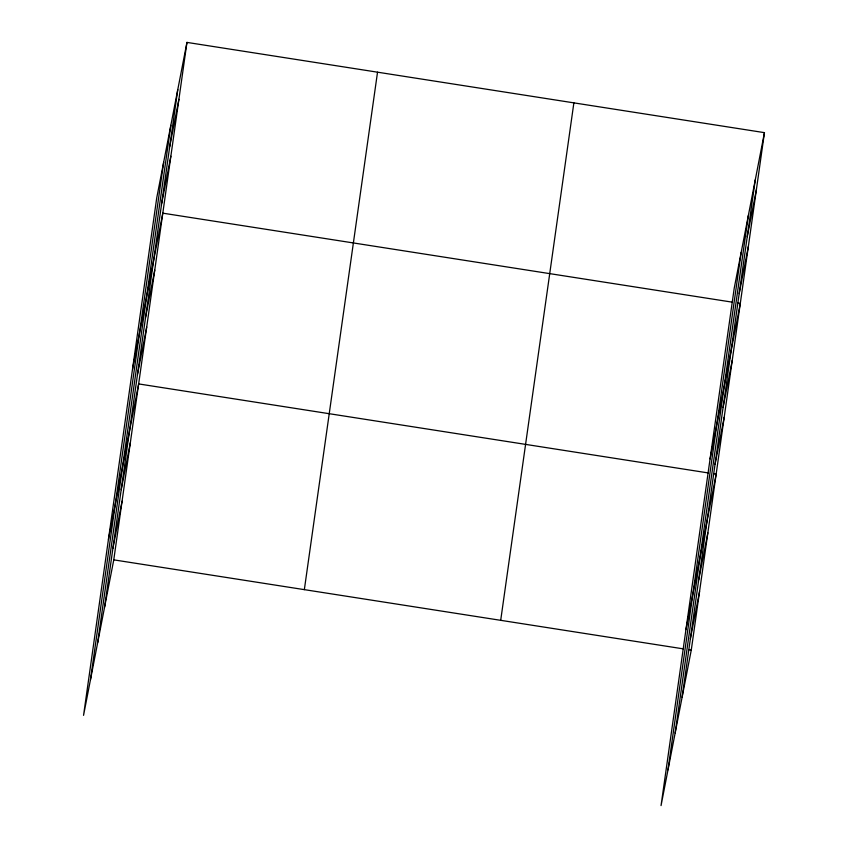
<?xml version="1.0" encoding="UTF-8"?>
<svg xmlns="http://www.w3.org/2000/svg" width="848" height="848" viewBox="0 0 848 848"><rect width="100%" height="100%" fill="white"/><g stroke="black" fill="none" stroke-linecap="round" stroke-linejoin="round"><path stroke-width="1.27" d="M90.492 679.608L163.675 162.148M97.658 642.773L170.84 125.313M104.601 607.03L177.783 89.57M186.952 42.4L156.732 197.902L83.549 715.352L113.77 559.86L186.952 42.4L764.451 132.648L691.268 650.098L661.048 805.6L734.23 288.14L764.451 132.648M304.347 589.636L377.53 72.186M500.702 620.323L573.873 102.862M667.991 769.857L741.173 252.397M675.156 733.022L748.339 215.562M682.099 697.268L755.282 179.818M169.738 146.492L178.907 99.322M161.682 203.414L170.851 156.244M132.585 368.657L162.805 213.166L732.524 302.195M145.591 317.247L154.76 270.077M137.535 374.169L146.704 326.999M108.427 539.423L138.659 383.921L708.377 472.951M121.19 489.741L130.359 442.571M112.901 548.38L122.07 501.21M747.236 236.74L756.405 189.57M739.18 293.652L748.349 246.482M710.073 458.906L740.304 303.404L737.707 303.001M723.079 407.496L732.248 360.326M715.034 464.418L724.203 417.248M685.926 629.661L716.157 474.17L713.56 473.767M698.688 579.979L707.857 532.809M690.399 638.629L699.568 591.459M113.77 559.86L683.488 648.89M688.682 649.695L691.268 650.098"/></g></svg>
